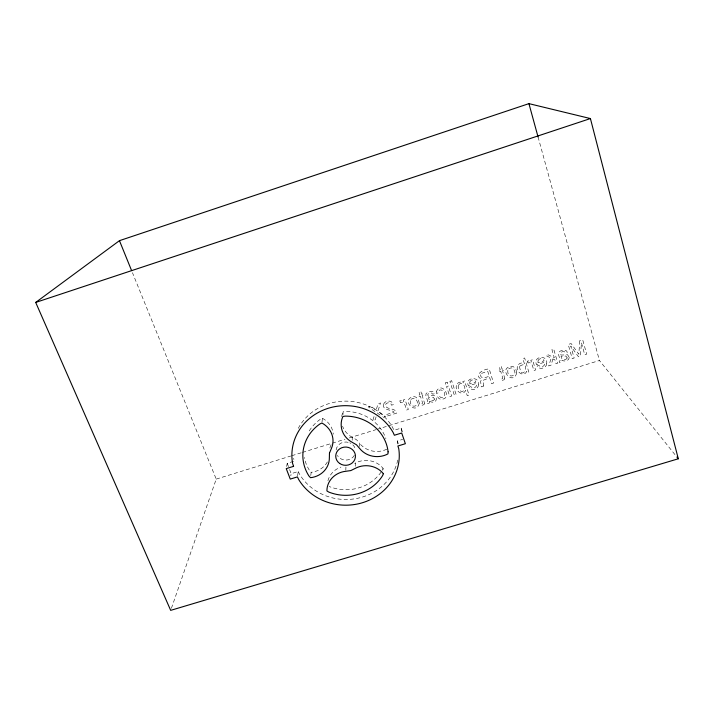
<?xml version="1.0" encoding="UTF-8"?>
<svg xmlns="http://www.w3.org/2000/svg" width="714" height="714" viewBox="0 0 714 714"><rect width="100%" height="100%" fill="white"/><g stroke="black" fill="none" stroke-linecap="round" stroke-linejoin="round"><path stroke-width="0.54" stroke-dasharray="3.57 2.68" d="M359.695 446.491L359.338 442.76L356.554 439.77L352.261 437.298A21.634 20.269 -0.5 0 1 342.541 426.213M355.304 466.26L355.349 463.083A21.241 19.537 -0.8 0 1 383.079 468.357L383.257 471.561M352.198 440.288L352.261 437.298M345.817 470.214L345.933 467.027M342.988 414.62L343.131 411.808L345.344 411.442A42.18 39.145 1.4 0 1 385.917 438.691M322.014 422.072L322.425 418.27L320.425 419.207A42.18 39.145 1.4 0 0 308.832 431.577M310.768 475.542L311.152 472.311L309.706 470.749A42.18 39.145 1.4 0 1 304.28 457.424M297.586 475.819L298.247 471.508L291.169 473.685L290.803 475.854M286.635 466.492L287.215 463.324L294.463 461.083L293.525 458.343M376.082 416.851L375.234 419.77L372.788 420.528L374.279 415.762M171.414 608.266L216.217 479.103L132.438 272.659M329.877 448.017L331.234 444.295M382.311 470.276L383.079 468.357M354.724 463.582L355.349 463.083M383.186 417.306L385.56 416.565L377.92 411.193L380.508 402.982L378.027 403.758L376.126 410.166L370.611 406.07L368.254 406.81L375.475 411.951M216.217 479.103L290.732 456.041M291.794 455.711L301.379 452.747M302.441 452.417L331.189 443.519M332.251 443.189L345.023 439.235M349.28 437.923L375.894 429.685M376.956 429.355L599.439 360.49L675.506 455.309M402.482 431.97L401.161 428.114L393.923 430.355L392.736 427.677A52.997 49.186 1.4 0 0 344.041 401.143A52.997 49.186 1.4 0 0 297.31 430.239M397.707 443.992L397.412 440.975L402.678 439.36M377.206 412.951L382.329 416.681M298.247 471.508L299.496 474.114A52.997 49.186 1.4 0 0 354.626 498.827A52.997 49.186 1.4 0 0 397.975 458.968M287.215 463.324L289.188 468.509M289.589 469.544L291.169 473.685M397.412 440.975L398.269 443.751M538.061 136.954L599.439 360.49M401.161 428.114L401.598 432.015M327.387 461.913A21.456 19.867 5.5 0 1 311.152 472.311M381.169 472.008A42.18 39.145 1.4 0 1 329.199 486.52M322.425 418.27A21.563 20.072 5.5 0 1 333.295 434.183M327.922 480.736A21.197 19.465 0.9 0 1 340.98 467.09M386.827 449.177A21.554 20.126 -2.1 0 1 359.695 443.456M341.685 416.521A21.634 20.269 -0.5 0 1 343.131 411.808M354.349 455.353A9.737 9.032 1.4 0 1 345.888 460.066A9.737 9.032 1.4 0 1 337.32 455.452M336.115 449.981A9.737 9.032 1.4 0 1 348.709 442.43M349.851 442.841A9.737 9.032 1.4 0 1 350.931 443.385M352.832 444.822A9.737 9.032 1.4 0 1 355.438 449.874M429.649 401.42L429.248 403.071L427.204 403.687L426.793 402.446L427.811 401.554L425.892 395.77L425.981 393.842L427.561 392.37L430.819 391.37L433.023 391.763L434.094 392.861L434.478 393.691L432.791 394.208L431.524 392.968L428.686 393.512L427.659 394.717L428.498 396.359C438.146 391.174 439.262 405.516 429.649 401.42M410.38 400.634C409.559 410.282 422.501 405.784 415.325 398.867A2.561 2.41 -7.4 0 0 413.326 398.269L411.068 399.278L410.38 400.634M569.228 357.295C569.308 360.766 564.578 361.962 562.079 360.284L561.615 361.98L559.517 362.614L559.151 361.338L560.213 360.427L558.518 354.492L558.687 352.52L560.347 351.011L563.676 349.985L565.89 350.396L566.934 351.52L567.282 352.368L565.559 352.903C564.729 350.565 561.133 351.591 560.347 353.421L561.124 355.099L567.523 354.724L569.228 357.295M436.325 391.558L436.433 393.423L438.191 392.878C438.351 386.765 446.598 391.254 444.483 395.868A2.321 2.178 -11.3 0 1 443.34 397.287L440.69 397.475L439.208 395.993L437.45 396.538L438.548 398.109A3.865 3.624 -11.2 0 0 440.69 399.206C453.64 399.697 441.912 380.062 436.325 391.558M483.726 385.587L483.708 386.096L481.245 386.863L480.611 381.294L481.763 379.205C472.57 375.457 484.297 368.379 489.251 369.076L493.561 383.034L491.553 383.659L489.706 377.688L483.03 380.366L483.726 385.587M507.824 370.316C506.735 380.151 519.881 375.537 512.866 368.513A2.606 2.437 -20.5 0 0 510.867 367.906L508.555 368.924L507.824 370.316M480.629 374.725C480.183 379.723 486.859 377.287 489.215 376.117L487.733 371.334L481.905 373.235L480.629 374.725M579.786 340.846L578.804 354.198L571.12 343.55L568.219 344.451L572.226 358.615L574.163 358.017L570.754 346.085L578.42 356.697L580.437 356.063L581.446 342.756L584.721 354.733L586.676 354.135L582.731 339.926L579.786 340.846M469.83 382.026L469.874 383.953L475.881 382.088C475.131 379.179 470.588 379.196 469.83 382.026M419.27 403.16C416.307 416.11 400.5 399.519 413.12 396.734A4.632 4.355 -7.4 0 1 416.173 397.332L418.404 399.769L419.27 403.16M538.017 360.802L538.026 362.757L544.104 360.865C543.381 357.892 538.802 357.982 538.017 360.802M456.362 385.462C454.666 390.844 462.699 396.573 465.617 390.469L467.251 395.618L469.062 395.056L464.591 380.973L462.824 381.517L463.252 382.865C460.851 381.062 456.978 382.517 456.362 385.462M517.427 366.407C515.544 371.949 524.04 377.661 526.754 371.307L527.146 372.61L528.833 372.092L524.638 357.991L522.853 358.544L524.379 363.658C521.907 361.971 518.105 363.524 517.427 366.407M424.58 403.196L423.973 404.651L421.555 405.391L421.108 404.07L422.411 403.58L422.554 402.758L420.376 396.208L418.672 396.743L418.208 395.36L419.921 394.833L418.984 392.013L420.805 391.45L421.742 394.262L423.197 393.807L423.652 395.19L422.197 395.645L424.58 403.196M516.704 372.878C513.366 386.087 497.872 369.12 510.697 366.336A4.703 4.4 -20.5 0 1 513.759 366.951L515.936 369.424L516.704 372.878M519.489 366.371C522.309 384.659 531.984 358.133 519.489 366.371M383.489 404.472C382.365 410.978 391.174 408.97 394.11 412.165L386.345 414.575L386.89 416.155L396.645 413.129C395.386 407.462 388.193 410.086 385.587 406.257C384.328 402.41 391.013 401.268 391.531 405.195L393.352 404.624C392.37 399.706 384.739 400.054 383.489 404.472M478.541 384.775C478.478 389.451 471.24 391.334 469.018 387.175L470.803 386.622C472.784 389.666 478.112 386.917 476.354 383.418L468.438 385.881C464.287 377.251 479.772 375.653 478.541 384.775M504.736 378.304L504.084 379.777L501.63 380.535L501.21 379.188L502.54 378.697L502.701 377.867L500.675 371.218L498.934 371.753L498.506 370.352L500.246 369.816L499.372 366.96L501.219 366.38L502.094 369.236L503.566 368.781L503.995 370.182L502.522 370.637L504.736 378.304M546.719 363.596C546.585 368.263 539.32 370.271 537.089 366.023L538.9 365.461C540.882 368.558 546.228 365.738 544.55 362.221L536.535 364.711C532.501 356.009 548.111 354.322 546.719 363.596M458.424 385.248C457.121 388.505 460.976 393.673 464.189 390.478C466.894 387.006 461.208 380.366 458.424 385.248M552.939 358.963L551.021 365.202L548.673 365.934L551.235 358.133L545.924 355.581L548.281 354.849L554.278 357.75L551.904 349.539L553.68 348.985L557.75 363.114L555.974 363.658L554.867 359.811L552.939 358.963M434.63 399.108C433.452 402.071 428.391 400.875 428.489 397.609L433.264 397.261L434.63 399.108M567.219 357.928C565.997 360.909 560.829 359.776 561.07 356.384L565.907 356.027L567.219 357.928M400.608 402.571L399.724 400.92L401.348 400.563L403.856 401.75L403.267 400.018L404.981 399.483L408.354 409.488L406.569 410.05C405.641 407.471 404.892 400.938 400.608 402.571M528.012 362.908L527.182 361.222L528.842 360.856L531.332 362.069L530.814 360.293L532.555 359.749L535.58 369.995L533.751 370.566C532.947 367.96 532.385 361.23 528.012 362.908M447.16 382.204L445.313 382.775L445.938 384.703L447.785 384.132L447.16 382.204M451.694 380.785L449.874 381.356L454.345 395.217L456.148 394.655L451.694 380.785M448.392 386.015L446.553 386.586L449.802 396.627L451.632 396.056L448.392 386.015"/><path stroke-width="1.07" d="M35.7 302.433L119.452 240.663L528.922 103.637L590.416 118.56L678.3 458.781L170.682 610.363L35.7 302.433L590.416 118.56M676.908 457.049L678.3 458.781M119.452 240.663L131.599 270.597M528.922 103.637L538.061 136.954M329.466 453.131L329.359 457.861A21.732 20.099 5.4 0 1 310.501 477.693L309.037 476.122A42.742 39.6 1.4 0 1 319.89 423.982L321.916 423.027A21.848 20.304 5.4 0 1 331.305 448.722L329.466 453.131M388.095 451.819L387.943 453.908A21.839 20.367 -2.1 0 1 359.686 448.508L356.5 444.786L352.154 442.278A21.92 20.51 -0.5 0 1 342.898 416.494L345.139 416.119A42.742 39.6 1.4 0 1 388.095 451.819M383.373 473.703L382.597 475.64A42.742 39.6 1.4 0 1 328.788 492.071L326.914 490.946A21.474 19.68 0.9 0 1 345.781 471.276L350.806 470.588L355.277 468.366A21.518 19.76 -0.8 0 1 383.373 473.703M293.588 466.349L286.243 468.607L290.259 479.094L297.426 476.89L298.693 479.522A53.702 49.757 1.4 0 0 362.632 502.674A53.702 49.757 1.4 0 0 398.769 448.803L397.903 446L405.373 443.706L401.705 432.996L394.369 435.254L393.164 432.55A53.702 49.757 1.4 0 0 328.431 408.221A53.702 49.757 1.4 0 0 292.633 463.573L293.588 466.349M339.685 463.475A9.862 9.139 1.4 0 0 355.385 457.29A9.862 9.139 1.4 0 0 341.703 447.767A9.862 9.139 1.4 0 0 339.685 463.475"/></g></svg>
